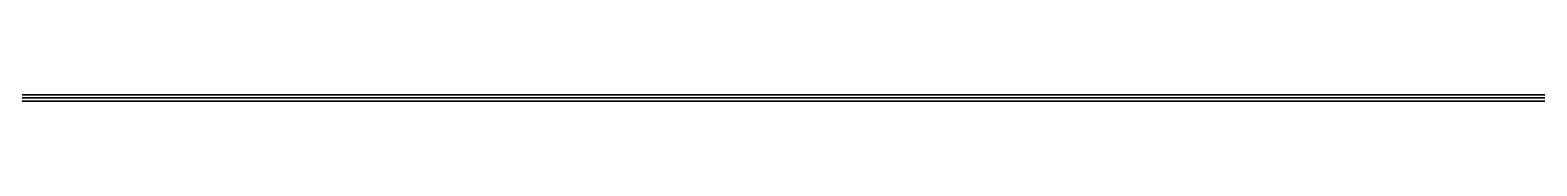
# Model space of a CAD drawing. Header units: millimetres. Extents: x -20362 to 3026657, y -20226 to 3023372.
# Drawn here: x 29495 to 78222, y -122 to 90 of the extents above; entities that cross this region are included whole.
import ezdxf

# ---------------------------------------------------------------- set-up
doc = ezdxf.new("R2010")
doc.units = ezdxf.units.MM
doc.layers.add('main_beam', color=1, linetype='Continuous')
doc.layers.add('main_beam_width', color=6, linetype='Continuous')

msp = doc.modelspace()

# ---------------------------------------------------------------- linework, layer by layer
at = {"layer": 'main_beam'}
for p, q in [((26507, -16), (3026507, -16)), ((1526507, -16), (26507, -16)), ((26507, -16), (3026507, -16))]:
    msp.add_line(p, q, dxfattribs=at)
at = {"layer": 'main_beam_width'}
for points in [[(1526507, 32), (1443174, 32), (1359840, 33), (1276507, 35), (1193174, 37), (1109840, 39), (1026507, 41), (943174, 44), (859840, 48), (776507, 51), (693174, 55), (609840, 59), (526507, 63), (443174, 67), (359840, 71), (276507, 76), (193174, 80), (109840, 85), (26507, 90)], [(26507, 90), (107588, 85), (188669, 81), (269750, 76), (350831, 72), (431913, 68), (512994, 64), (594075, 60), (675156, 56), (756237, 52), (837318, 49), (918399, 45), (999480, 42), (1080561, 40), (1161642, 37), (1242723, 35), (1323804, 34), (1404885, 33), (1485967, 32), (1567048, 32)], [(26507, 89), (105454, 85), (184402, 80), (263349, 76), (342297, 72), (421244, 68), (500191, 64), (579139, 60), (658086, 56), (737033, 52), (815981, 49), (894928, 45), (973876, 42), (1052823, 40), (1131770, 37), (1210718, 35), (1289665, 34), (1368612, 32), (1447560, 32), (1526507, 32), (1605454, 32)], [(26507, -122), (105454, -118), (184402, -113), (263349, -109), (342297, -105), (421244, -100), (500191, -96), (579139, -92), (658086, -89), (737033, -85), (815981, -81), (894928, -78), (973876, -75), (1052823, -72), (1131770, -70), (1210718, -68), (1289665, -66), (1368612, -65), (1447560, -65), (1526507, -64), (1605454, -65)], [(1526507, -65), (1443174, -65), (1359840, -66), (1276507, -67), (1193174, -69), (1109840, -72), (1026507, -74), (943174, -77), (859840, -80), (776507, -84), (693174, -88), (609840, -92), (526507, -96), (443174, -100), (359840, -104), (276507, -109), (193174, -113), (109840, -118), (26507, -122)], [(26507, -122), (107588, -118), (188669, -113), (269750, -109), (350831, -105), (431913, -100), (512994, -96), (594075, -92), (675156, -89), (756237, -85), (837318, -81), (918399, -78), (999480, -75), (1080561, -72), (1161642, -70), (1242723, -68), (1323804, -67), (1404885, -66), (1485967, -65), (1567048, -65)]]:
    msp.add_lwpolyline(points, dxfattribs=at)

doc.saveas('drawing.dxf')
